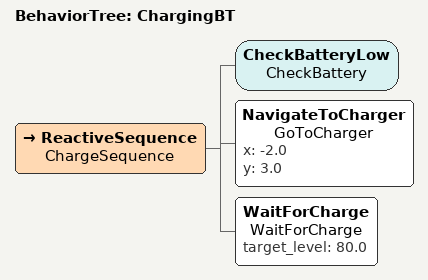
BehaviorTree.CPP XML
<root BTCPP_format="4" main_tree_to_execute="ChargingBT">
  <BehaviorTree ID="ChargingBT">
    <ReactiveSequence name="ChargeSequence">
      <CheckBatteryLow name="CheckBattery"/>
      <NavigateToCharger name="GoToCharger" x="-2.0" y="3.0"/>
      <WaitForCharge name="WaitForCharge" target_level="80.0"/>
    </ReactiveSequence>
  </BehaviorTree>
</root>
